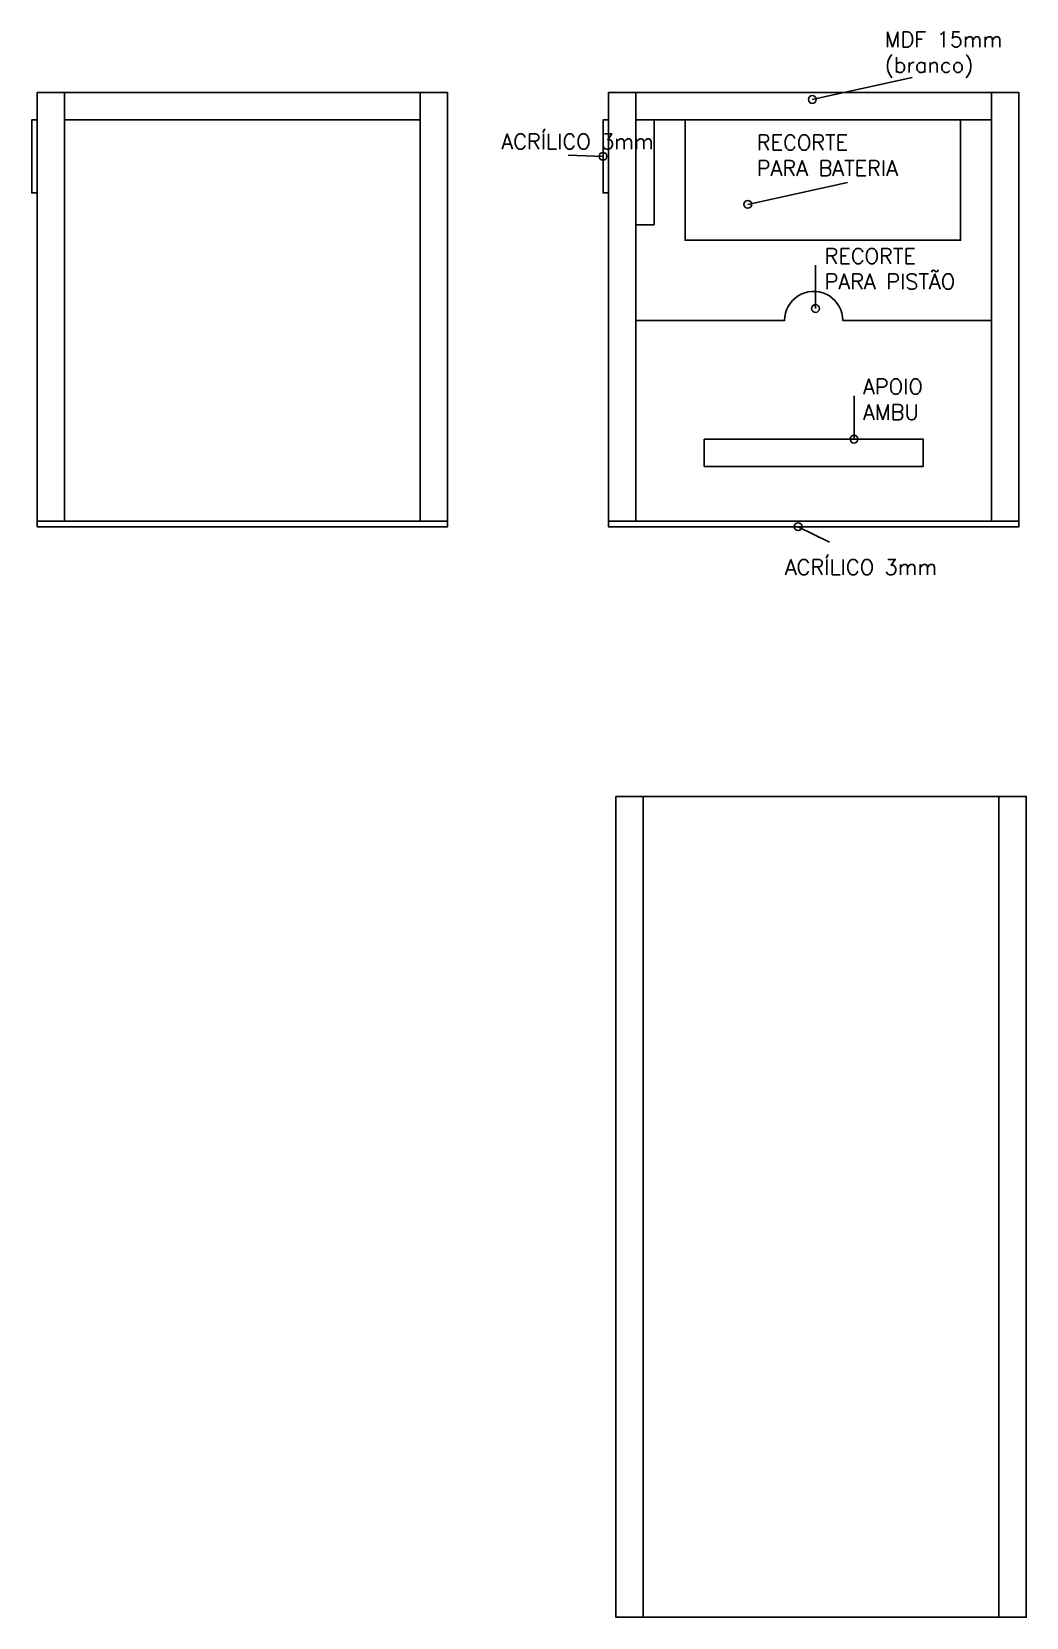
# Model space of a CAD drawing. Header units: millimetres. Extents: x 375 to 6718, y -847 to 3071.
# Drawn here: x 2949 to 3495, y 2202 to 3071 of the extents above; entities that cross this region are included whole.
import ezdxf

# ---------------------------------------------------------------- set-up
doc = ezdxf.new("R2010")
doc.units = ezdxf.units.MM
doc.header["$LTSCALE"] = 10
doc.layers.add('01', color=1, linetype='Continuous')
doc.layers.add('2', color=2, linetype='Continuous')
doc.layers.add('B-TEXTO02', color=2, linetype='Continuous', lineweight=20)
doc.styles.add('SR80-001', font='romans.shx', dxfattribs={"height": 0.2})

msp = doc.modelspace()

# ---------------------------------------------------------------- linework, layer by layer
at = {"layer": '01'}
for p, q in [((3377.3, 3034.19), (3431.98, 3046.25)), ((3262.56, 3003), (3243.53, 3003.66)), ((3341.92, 2976.69), (3396.59, 2988.76)), ((3379.07, 2919.58), (3379.06, 2943.39)), ((3400.18, 2848), (3400.17, 2871.8)), ((3369.53, 2800), (3386.66, 2791.57))]:
    msp.add_line(p, q, dxfattribs=at)
for centre in [(3377.3, 3034.19), (3262.56, 3003), (3341.92, 2976.69), (3379.07, 2919.58), (3400.18, 2848), (3369.53, 2800)]:
    msp.add_circle(centre, 2.13, dxfattribs=at)
at = {"layer": '2'}
for p, q in [((2967.33, 3037.99), (3162.33, 3037.99)), ((3280.56, 3038), (3475.56, 3038)), ((3162.33, 3022.99), (2967.33, 3022.99)), ((3475.56, 3023), (3280.56, 3023)), ((2967.33, 2802.99), (3162.33, 2802.99)), ((3280.56, 2803), (3475.56, 2803)), ((3284.62, 2652.12), (3479.62, 2652.12)), ((3284.62, 2202.12), (3479.62, 2202.12))]:
    msp.add_line(p, q, dxfattribs=at)
for points in [[(2952.33, 2802.99), (2967.33, 2802.99), (2967.33, 3037.99), (2952.33, 3037.99)], [(3162.33, 3037.99), (3177.33, 3037.99), (3177.33, 2802.99), (3162.33, 2802.99)], [(3265.56, 2803), (3280.56, 2803), (3280.56, 3038), (3265.56, 3038)], [(3475.56, 3038), (3490.56, 3038), (3490.56, 2803), (3475.56, 2803)], [(3318.06, 2848), (3438.06, 2848), (3438.06, 2833), (3318.06, 2833)], [(3269.62, 2652.12), (3284.62, 2652.12), (3284.62, 2202.12), (3269.62, 2202.12)], [(3479.62, 2652.12), (3494.62, 2652.12), (3494.62, 2202.12), (3479.62, 2202.12)]]:
    msp.add_lwpolyline(points, close=True, dxfattribs=at)
for points in [[(2952.33, 3022.99), (2949.33, 3022.99), (2949.33, 2982.99), (2952.33, 2982.99)], [(3265.56, 3023), (3262.56, 3023), (3262.56, 2983), (3265.56, 2983)], [(3280.56, 2965.5), (3290.56, 2965.5), (3290.56, 3023)], [(3458.56, 3023), (3458.56, 2957), (3307.56, 2957), (3307.56, 3023)], [(3280.56, 2913), (3362.06, 2913), (3362.19, 2915), (3362.57, 2916.98), (3363.19, 2918.89), (3364.04, 2920.7), (3365.12, 2922.4), (3366.4, 2923.95), (3367.87, 2925.32), (3369.49, 2926.51), (3371.25, 2927.47), (3373.12, 2928.21), (3375.07, 2928.71), (3377.06, 2928.96), (3379.07, 2928.96), (3381.06, 2928.71), (3383.01, 2928.21), (3384.88, 2927.47), (3386.64, 2926.51), (3388.26, 2925.32), (3389.73, 2923.95), (3391.01, 2922.4), (3392.09, 2920.7), (3392.94, 2918.89), (3393.56, 2916.98), (3393.94, 2915), (3394.06, 2913), (3475.56, 2913)], [(2952.33, 2802.99), (2952.33, 2799.99), (3177.33, 2799.99), (3177.33, 2802.99)], [(3265.56, 2803), (3265.56, 2800), (3490.56, 2800), (3490.56, 2803)]]:
    msp.add_lwpolyline(points, dxfattribs=at)

# ---------------------------------------------------------------- texts
at = {"layer": 'B-TEXTO02', "width": 89.6409, "attachment_point": 4, "style": 'SR80-001'}
for s, insert, char_height in [('\\A1;MDF 15mm\\P(branco)', (3417.02, 3058.74), 8.4008), ('\\A1;ACRÍLICO 3mm', (3206.83, 3011.15), 8.4008), ('\\A1;RECORTE PARA BATERIA', (3346.88, 3003.57), 8.4008), ('\\A1;RECORTE PARA PISTÃO', (3384.03, 2941.36), 8.4008), ('\\A1;APOIO \\PAMBU', (3405.14, 2869.77), 8.401), ('\\A1;ACRÍLICO 3mm', (3362.25, 2777.81), 8.4008)]:
    msp.add_mtext(s, dxfattribs=dict(at, insert=insert, char_height=char_height))

doc.saveas('drawing.dxf')
